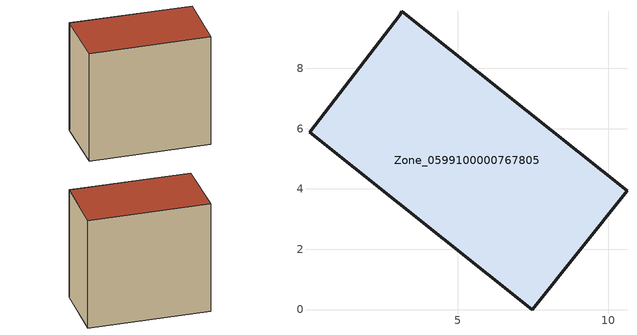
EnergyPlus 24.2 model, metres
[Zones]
Zone_0599100000767805
 floor ground (C_G): 10.62,3.94 7.48,0 0.08,5.88 3.08,9.76 3.15,9.89 z0.35
 wall outside (C_F): 10.62,3.94 3.15,9.89 3.08,9.76 0.08,5.88 7.48,0 10.62,3.94 z0.35:9.45
 roof outside (C_R): 7.48,0 10.62,3.94 3.15,9.89 3.08,9.76 0.08,5.88 z9.45
[BUILDING]
Pand.0599100000767805: North Axis=0; Terrain=City; Loads Convergence Tolerance Value=0.04; Temperature Convergence Tolerance Value=0.4; Solar Distribution=FullExterior; Maximum Number of Warmup Days=25; Minimum Number of Warmup Days=1
[Site:Location]
Rotterdam.The.Hague.AP_ZH_NLD Design_Conditions: Latitude=51.96; Longitude=4.45; Time Zone=1; Elevation=-4.5
[SITE:GROUNDTEMPERATURE:BUILDINGSURFACE]
18, 18, 18, 18, 18, 18, 18, 18, 18, 18, 18, 18
[MATERIAL] Thermal Absorptance=0.9; Solar Absorptance=0.7; Visible Absorptance=0.7
Name | Roughness | Thickness | Conductivity | Density | Specific Heat
G.TI.2006-2014 | MediumSmooth | 0.15 | 0.06 | 540 | 1210
F.TI.2006-2014 | Rough | 0.3 | 0.12 | 1920 | 840
R.TI.2006-2014 | MediumRough | 0.2 | 0.08 | 1500 | 1000
[CONSTRUCTION]
C_G: G.TI.2006-2014
C_F: F.TI.2006-2014
C_R: R.TI.2006-2014
[ZONE]
Zone_0599100000767805: Type=1; Multiplier=1; Ceiling Height=Autocalculate; Volume=Autocalculate; Floor Area=autocalculate; Part of Total Floor Area=Yes
[ZONEINFILTRATION:DESIGNFLOWRATE]
Infil_Zone_0599100000767805: Zone or ZoneList or Space or SpaceList=Zone_0599100000767805; Schedule=AlwaysOn; Design Flow Rate Calculation Method=Flow/Area; Flow Rate per Floor Area=0.0015; Constant Term Coefficient=1; Temperature Term Coefficient=0; Velocity Term Coefficient=0; Velocity Squared Term Coefficient=0
[HVACTEMPLATE:ZONE:IDEALLOADSAIRSYSTEM]
Zone_0599100000767805: Maximum Heating Supply Air Temperature=50; Minimum Cooling Supply Air Temperature=13; Maximum Heating Supply Air Humidity Ratio=0.0156; Minimum Cooling Supply Air Humidity Ratio=0.0077; Heating Limit=NoLimit; Cooling Limit=NoLimit; Dehumidification Control Type=ConstantSensibleHeatRatio; Cooling Sensible Heat Ratio=0.7; Dehumidification Setpoint=60; Humidification Control Type=None; Humidification Setpoint=30; Outdoor Air Method=None; Outdoor Air Flow Rate per Person=0.00944; Outdoor Air Flow Rate per Zone Floor Area=0; Outdoor Air Flow Rate per Zone=0; Demand Controlled Ventilation Type=None; Outdoor Air Economizer Type=NoEconomizer; Heat Recovery Type=None; Sensible Heat Recovery Effectiveness=0.7; Latent Heat Recovery Effectiveness=0.65
[ZONECONTROL:THERMOSTAT]
ThermostatControl_Zone_0599100000767805: Zone or ZoneList=Zone_0599100000767805; Control Type Schedule=DualSetpointControlType; Control 1=Thermostat_Zone_0599100000767805; Temperature Difference Between Cutout And Setpoint=0
[THERMOSTATSETPOINT:DUALSETPOINT]
Thermostat_Zone_0599100000767805: Heating Setpoint Temperature Schedule=HeatingSetpoint_Zone_0599100000767805; Cooling Setpoint Temperature Schedule=CoolingSetpoint_Zone_0599100000767805
[SCHEDULE:COMPACT]
HeatingSetpoint_Zone_0599100000767805: Through: 12/31, For: AllDays, Until: 24:00, 21
CoolingSetpoint_Zone_0599100000767805: Through: 12/31, For: AllDays, Until: 24:00, 24
DualSetpointControlType: Through: 12/31, For: AllDays, Until: 24:00, 4
AlwaysOn: Through: 12/31, For: AllDays, Until: 24:00, 1
